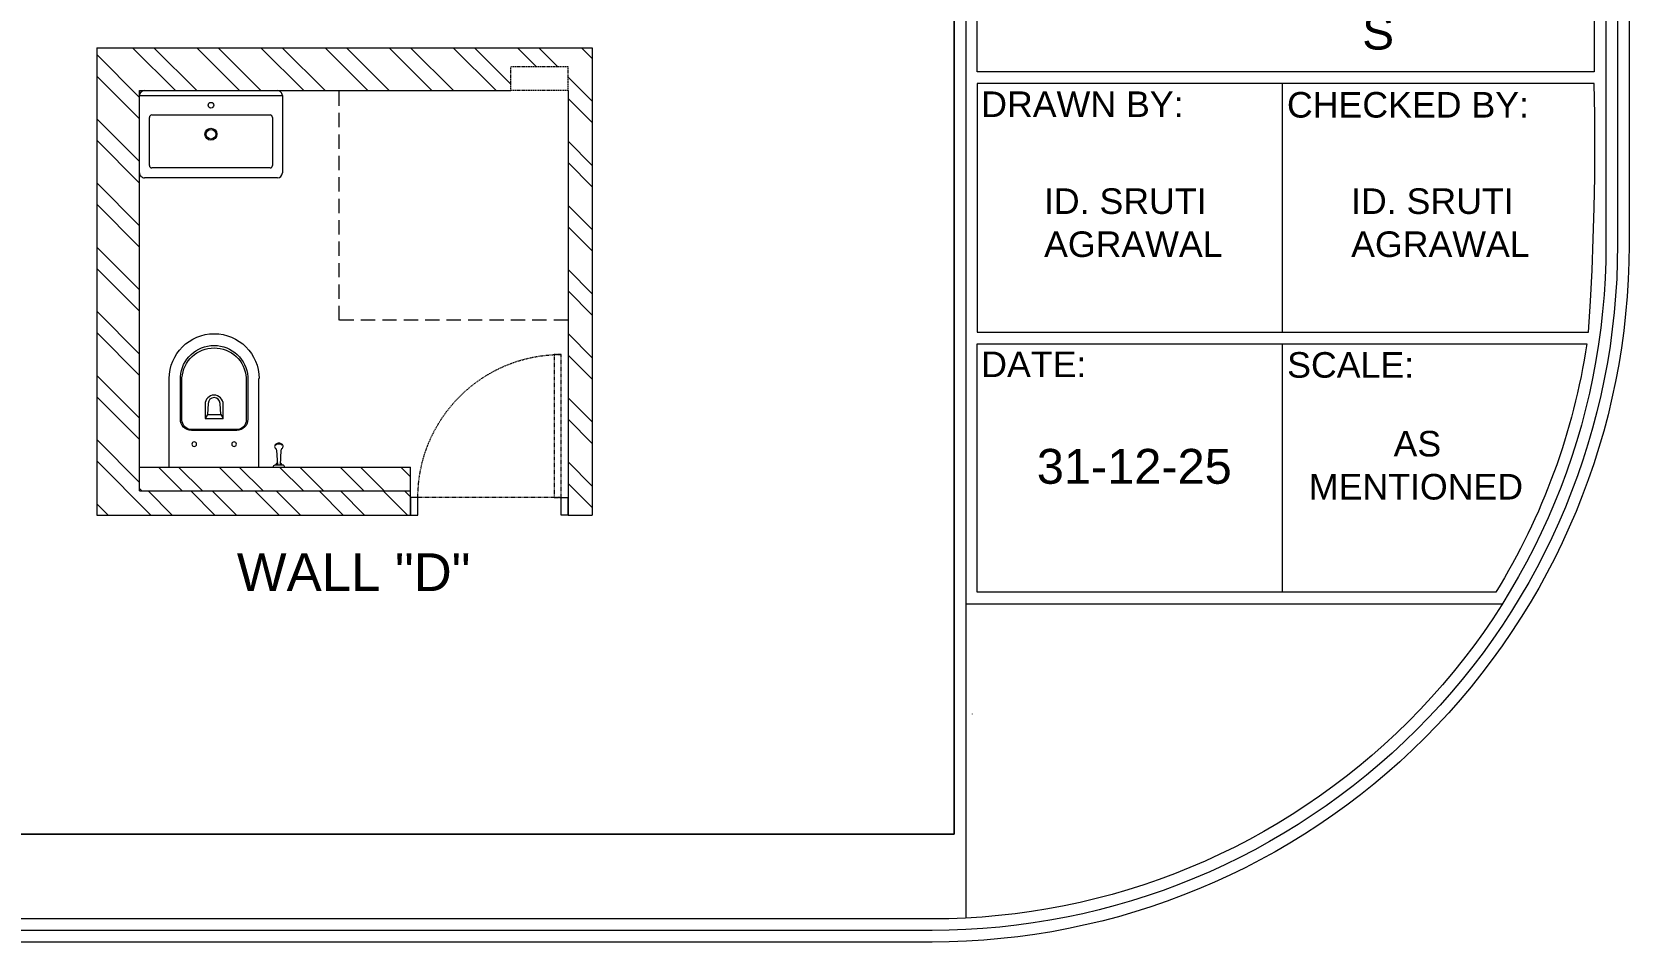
# Model space of a CAD drawing. Header units: inches. Extents: x 213 to 17763, y -4830 to 1802.
# Drawn here: x 5710.7 to 6046.2, y 842.7 to 1033.8 of the extents above; entities that cross this region are included whole.
import ezdxf

# ---------------------------------------------------------------- set-up
doc = ezdxf.new("R2010")
doc.units = ezdxf.units.IN
doc.header["$MEASUREMENT"] = 0
for name, pattern in [('AUDIT_D_060311083008-3', [0]), ('Center23.23', [1.798, 1, -0.043, 0.712, -0.043]), ('DASHED2', [0.375, 0.25, -0.125]), ('HIDDEN', [0.375, 0.25, -0.125])]:
    doc.linetypes.add(name, pattern=pattern)
for name, color, linetype in [('.', 30, 'Continuous'), ('A-DOOR', 251, 'AUDIT_D_060311083008-3'), ('A-Door-Frame', 1, 'Continuous'), ('A-Door-Swing', 8, 'HIDDEN'), ('PDF2_0', 7, 'Continuous'), ('PDF2_MK. FURNITURE', 7, 'Continuous'), ('PDF2_MK. HATCH', 7, 'Continuous'), ('PDF2_Text', 1, 'Continuous'), ('zas_Inferred_dashed_lines', 7, 'Continuous')]:
    doc.layers.add(name, color=color, linetype=linetype)
doc.layers.add('A- FURNITURE', color=8, linetype='Continuous', lineweight=9)
doc.layers.add('PDF2_MK. KITCHEN ESSENTAILS', color=7, linetype='Continuous', true_color=0x767676)
doc.layers.add('PDF3_0', color=7, linetype='Continuous', true_color=0x929498)
doc.styles.add('PDF Arial', font='arial.ttf')
doc.styles.get("Standard").update_dxf_attribs({"font": 'arial.ttf'})

# ---------------------------------------------------------------- blocks, each defined once
blk = doc.blocks.new('wb18.')
at = {"color": 0, "lineweight": 5}
for p, q in [((-13.85, 0), (13.85, 0)), ((-14.85, -1), (14.85, -1)), ((-14.85, -17.11), (-14.85, -1)), ((14.85, -1), (14.85, -17.11)), ((-12.795, -15.555), (-12.795, -5.555)), ((-12.295, -5.055), (12.295, -5.055)), ((12.795, -5.555), (12.795, -15.555)), ((12.295, -16.055), (-12.295, -16.055)), ((13.85, -18.11), (-13.85, -18.11))]:
    blk.add_line(p, q, dxfattribs=at)
for centre, radius in [((0, -3.027), 0.586), ((0, -9.055), 1.25), ((0, -9.055), 1)]:
    blk.add_circle(centre, radius, dxfattribs=at)
for centre, radius, start, end in [((13.85, -1), 1, 360, 90), ((-13.85, -1), 1, 90, 180), ((-12.295, -5.555), 0.5, 90, 180), ((12.295, -5.555), 0.5, 360, 90), ((-12.295, -15.555), 0.5, 180, 270), ((12.295, -15.555), 0.5, 270, 0), ((-13.85, -17.11), 1, 180, 270), ((13.85, -17.11), 1, 270, 0)]:
    blk.add_arc(centre, radius, start, end, dxfattribs=at)
blk = doc.blocks.new('wc4')
at = {"color": 0, "lineweight": 5}
for p, q in [((-7.08, 0), (-7.08, -13.97)), ((-7.08, 0), (7.08, 0)), ((7.08, 0), (7.08, -13.97)), ((-1.05, -8.29), (-1.43, -7.67)), ((1.05, -8.29), (1.43, -7.67))]:
    blk.add_line(p, q, dxfattribs=at)
for points in [[(5.33, -7.55, 0.414214), (3.58, -5.8), (-3.59, -5.8, 0.414214), (-5.34, -7.55), (-5.34, -14.24, 0.929975), (5.33, -14.24)], [(5.08, -7.43, 0.414214), (3.58, -5.93), (-3.59, -5.93, 0.414214), (-5.08, -7.43), (-5.08, -14.1, 0.928337), (5.08, -14.1)], [(-1.43, -9.93), (-1.43, -7.67), (1.43, -7.67), (1.43, -9.93, -1)], [(-0.93, -10.05), (-1.05, -8.29), (1.05, -8.29), (0.93, -10.05, -1)]]:
    blk.add_lwpolyline(points, format="xyb", close=True, dxfattribs=at)
for centre in [(-3.15, -3.62), (3.15, -3.62)]:
    blk.add_circle(centre, 0.366, dxfattribs=at)
blk.add_arc((0, -13.97), 7.09, 180, 0, dxfattribs=at)
blk = doc.blocks.new('*U34')
at = {"layer": 'A-Door-Frame', "lineweight": 5}
for p, q in [((0, -100), (0, 0)), ((900, -100), (900, 0))]:
    blk.add_line(p, q, dxfattribs=at)
for points in [[(0, -100), (40, -100), (40, 0), (0, 0)], [(900, -100), (860, -100), (860, 0), (900, 0)]]:
    blk.add_lwpolyline(points, dxfattribs=at)
at = {"layer": 'A-Door-Swing', "linetype": 'DASHED2', "lineweight": 5}
blk.add_line((47.3, 0), (867.3, 0), dxfattribs=at)
blk.add_lwpolyline([(40, 0), (40, 820), (80, 820), (80, 0)], close=True, dxfattribs=at)
blk.add_arc((40, 0), 820, 360, 90, dxfattribs=at)

msp = doc.modelspace()

# ---------------------------------------------------------------- hatches: boundary and pattern name
at = {"layer": '.', "lineweight": 5, "true_color": 0xed1f24}
h = msp.add_hatch(dxfattribs=at)
h.set_pattern_fill('ANSI32', color=240, angle=270)
h.set_pattern_definition([(315, (5523.079, 6025.701), (6.735192, 6.735192), []), (315, (5523.079, 6021.2105), (6.735192, 6.735192), [])])
h.paths.add_polyline_path([(5793.28, 1021.47), (5811.3, 1021.47), (5811.3, 1026.47), (5823.3, 1026.47), (5823.3, 1021.47), (5823.3, 932.35), (5828.38, 932.35), (5828.38, 1030.47), (5724.3, 1030.47), (5724.3, 932.35), (5790.21, 932.35), (5790.21, 937.43), (5733.3, 937.43), (5733.3, 1021.47)])
at = {"layer": '.', "lineweight": 5}
h = msp.add_hatch(dxfattribs=at)
h.set_pattern_fill('ANSI32', color=1, scale=24, angle=270)
h.set_pattern_definition([(315, (5490.6315, 4247.9935), (6.36396, 6.36396), []), (315, (5490.6315, 4243.751), (6.36396, 6.36396), [])])
h.paths.add_polyline_path([(5790.21, 937.43), (5790.21, 942.43), (5733.3, 942.43), (5733.3, 937.43)])

# ---------------------------------------------------------------- linework, layer by layer
at = {"lineweight": 5}
for p, q in [((5724.3, 1030.47), (5828.38, 1030.47)), ((5724.3, 1030.47), (5724.3, 932.35)), ((5828.38, 1030.47), (5828.38, 932.35)), ((5733.3, 1021.47), (5793.28, 1021.47)), ((5793.28, 1021.47), (5811.3, 1021.47)), ((5823.3, 1021.47), (5823.3, 932.35)), ((5733.3, 942.43), (5790.21, 942.43)), ((5790.21, 932.35), (5790.21, 942.43)), ((5733.3, 937.43), (5790.21, 937.43)), ((5724.3, 932.35), (5790.21, 932.35)), ((5823.3, 932.35), (5828.38, 932.35))]:
    msp.add_line(p, q, dxfattribs=at)
at = {"linetype": 'DASHED2', "lineweight": 5}
for p, q in [((5823.3, 1026.47), (5811.3, 1026.47)), ((5811.3, 1021.47), (5811.3, 1026.47)), ((5823.3, 1021.47), (5823.3, 1026.47)), ((5823.3, 1021.47), (5811.3, 1021.47))]:
    msp.add_line(p, q, dxfattribs=at)
at = {"color": 4, "linetype": 'DASHED2', "lineweight": 5, "ltscale": 12}
for p, q in [((5775.26, 973.28), (5775.26, 1021.47)), ((5823.3, 973.28), (5775.26, 973.28))]:
    msp.add_line(p, q, dxfattribs=at)
at = {"layer": 'PDF2_0', "lineweight": 5}
for points in [[(5899.76, 842.69), (5240.82, 842.69), (5240.82, 1413.74), (6046.18, 1413.74), (6046.18, 989.11, -0.414214)], [(6018.2, 916.16), (5909.28, 916.16), (5909.28, 968.34), (6037.31, 968.34, -0.100864)]]:
    msp.add_lwpolyline(points, format="xyb", close=True, dxfattribs=at)
for points in [[(5899.76, 845.12), (5243.24, 845.12), (5243.24, 1411.32), (6043.76, 1411.32), (6043.76, 989.11, -0.414214), (5899.76, 845.12)], [(5899.76, 847.56), (5245.69, 847.56), (5245.69, 1408.88), (6041.32, 1408.88), (6041.32, 989.11, -0.414214), (5899.76, 847.56)]]:
    msp.add_lwpolyline(points, format="xyb", dxfattribs=at)
for points in [[(5248.13, 1406.44), (5904.4, 1406.44), (5904.4, 865.37), (5248.13, 865.37)], [(5909.28, 1077.58), (6038.87, 1077.58), (6038.87, 1025.4), (5909.28, 1025.4)], [(6038.87, 1022.96), (5909.28, 1022.96), (5909.28, 970.78), (6037.65, 970.78), (6038.08, 977.29), (6038.41, 983.8), (6038.67, 990.34), (6038.87, 996.85), (6038.98, 1003.38), (6039.02, 1009.91), (6038.98, 1016.42)]]:
    msp.add_lwpolyline(points, close=True, dxfattribs=at)
for points in [[(5973.28, 1022.96), (5973.28, 970.78)], [(5973.28, 968.34), (5973.28, 916.16)], [(5906.84, 913.72), (6019.56, 913.72)]]:
    msp.add_lwpolyline(points, dxfattribs=at)
for start, end in [(0, 1.759553279988484e-06), (269.9999982404467, 270)]:
    msp.add_arc((5899.75, 989.12), 146.43, start, end, dxfattribs=at)
at = {"layer": 'PDF2_MK. FURNITURE', "lineweight": 5}
msp.add_lwpolyline([(5908.23, 890.62), (5908.23, 890.56)], dxfattribs=at)
at = {"layer": 'PDF2_MK. HATCH', "lineweight": 5}
msp.add_lwpolyline([(5906.84, 1408.88), (5906.84, 847.74)], dxfattribs=at)
at = {"layer": 'PDF2_MK. KITCHEN ESSENTAILS', "lineweight": 5}
msp.add_lwpolyline([(5248.13, 865.37), (5904.4, 865.37), (5904.4, 1406.44), (5248.13, 1406.44)], close=True, dxfattribs=at)
at = {"layer": 'PDF3_0', "color": 251, "lineweight": 5, "true_color": 0x535353}
for points in [[(5763.03, 945.97, -0.144297), (5763.21, 946.3, 0.095032), (5763.38, 946.51, 0.130986), (5763.45, 946.76, 0.130986), (5763.39, 947.03, 0.106533), (5763.19, 947.26, 0.083894), (5762.91, 947.39, 0.072753), (5762.57, 947.44, 0.072753), (5762.21, 947.4, 0.083894), (5761.94, 947.26, 0.106533), (5761.74, 947.01, 0.130986), (5761.67, 946.76, 0.130986), (5761.73, 946.51, 0.095032), (5761.92, 946.31, -0.144297), (5762.08, 945.96), (5762.25, 942.85)], [(5763.43, 942.85), (5761.73, 942.85, 0.257222), (5761.3, 942.43), (5763.85, 942.43)]]:
    msp.add_lwpolyline(points, format="xyb", dxfattribs=at)
msp.add_lwpolyline([(5762.89, 942.85), (5763.06, 945.96)], dxfattribs=at)
for centre, radius, start, end in [((5762.57, 946.08), 1.19, 54.4757, 125.5243), ((5762.35, 942.88), 0.453, 108.5394, 181.7633), ((5762.77, 942.88), 0.453, 358.2367, 71.4606), ((5763.23, 942.27), 0.619, 16.1499, 73.8501)]:
    msp.add_arc(centre, radius, start, end, dxfattribs=at)
at = {"layer": 'zas_Inferred_dashed_lines', "color": 0, "linetype": 'Center23.23', "lineweight": 5, "ltscale": 117.984186}
msp.add_line((5733.3, 937.43), (5733.3, 1021.47), dxfattribs=at)

# ---------------------------------------------------------------- block references
at = {"layer": 'A- FURNITURE', "lineweight": 5}
for name, p, xscale, yscale, zscale, rotation in [('wb18.', (5748.3, 1021.47), 1.010101010101045, 1.010101010101045, 1.010101010101045, 0.001530610481955596), ('wc4', (5748.97, 942.43), -1.329534662868032, 1.329534662868033, 1.329534662868033, 180.0015306104823)]:
    msp.add_blockref(name, p, dxfattribs=dict(at, xscale=xscale, yscale=yscale, zscale=zscale, rotation=rotation))
at = {"layer": 'A-DOOR', "lineweight": 5, "xscale": -0.03666666666666651, "yscale": 0.03666666666666651, "zscale": 0.03666666666666651}
msp.add_blockref('*U34', (5823.3, 936.01), dxfattribs=at)

# ---------------------------------------------------------------- texts
at = {"color": 1, "lineweight": 5, "transparency": 33554687, "insert": (5753.74, 924.33), "char_height": 7.924, "attachment_point": 1}
msp.add_mtext_dynamic_manual_height_columns('WALL "D" ', width=114.7518, gutter_width=49.21, heights=[0], dxfattribs=at)
at = {"layer": 'PDF2_Text', "color": 7, "lineweight": 5, "insert": (5990.14, 1029.99), "char_height": 7.18, "attachment_point": 7, "rotation": 0.1759, "style": 'PDF Arial'}
msp.add_mtext('S', dxfattribs=at)
at = {"layer": 'PDF2_Text', "color": 7, "lineweight": 5, "attachment_point": 7, "style": 'PDF Arial'}
for s, insert, char_height in [('DRAWN BY:', (5910.1, 1015.94), 5.369), ('CHECKED BY:', (5974.32, 1015.74), 5.3692), ('ID. SRUTI', (5923.27, 995.51), 5.369), ('ID. SRUTI', (5987.78, 995.51), 5.369), ('AGRAWAL', (5923.3, 986.47), 5.369), ('AGRAWAL', (5987.8, 986.47), 5.369), ('DATE:', (5910.1, 961.32), 5.369), ('SCALE:', (5974.36, 961.12), 5.369), ('AS', (5996.71, 944.58), 5.369), ('31-12-25', (5921.78, 938.82), 7.322), ('MENTIONED', (5978.92, 935.54), 5.369)]:
    msp.add_mtext(s, dxfattribs=dict(at, insert=insert, char_height=char_height))

doc.saveas('drawing.dxf')
